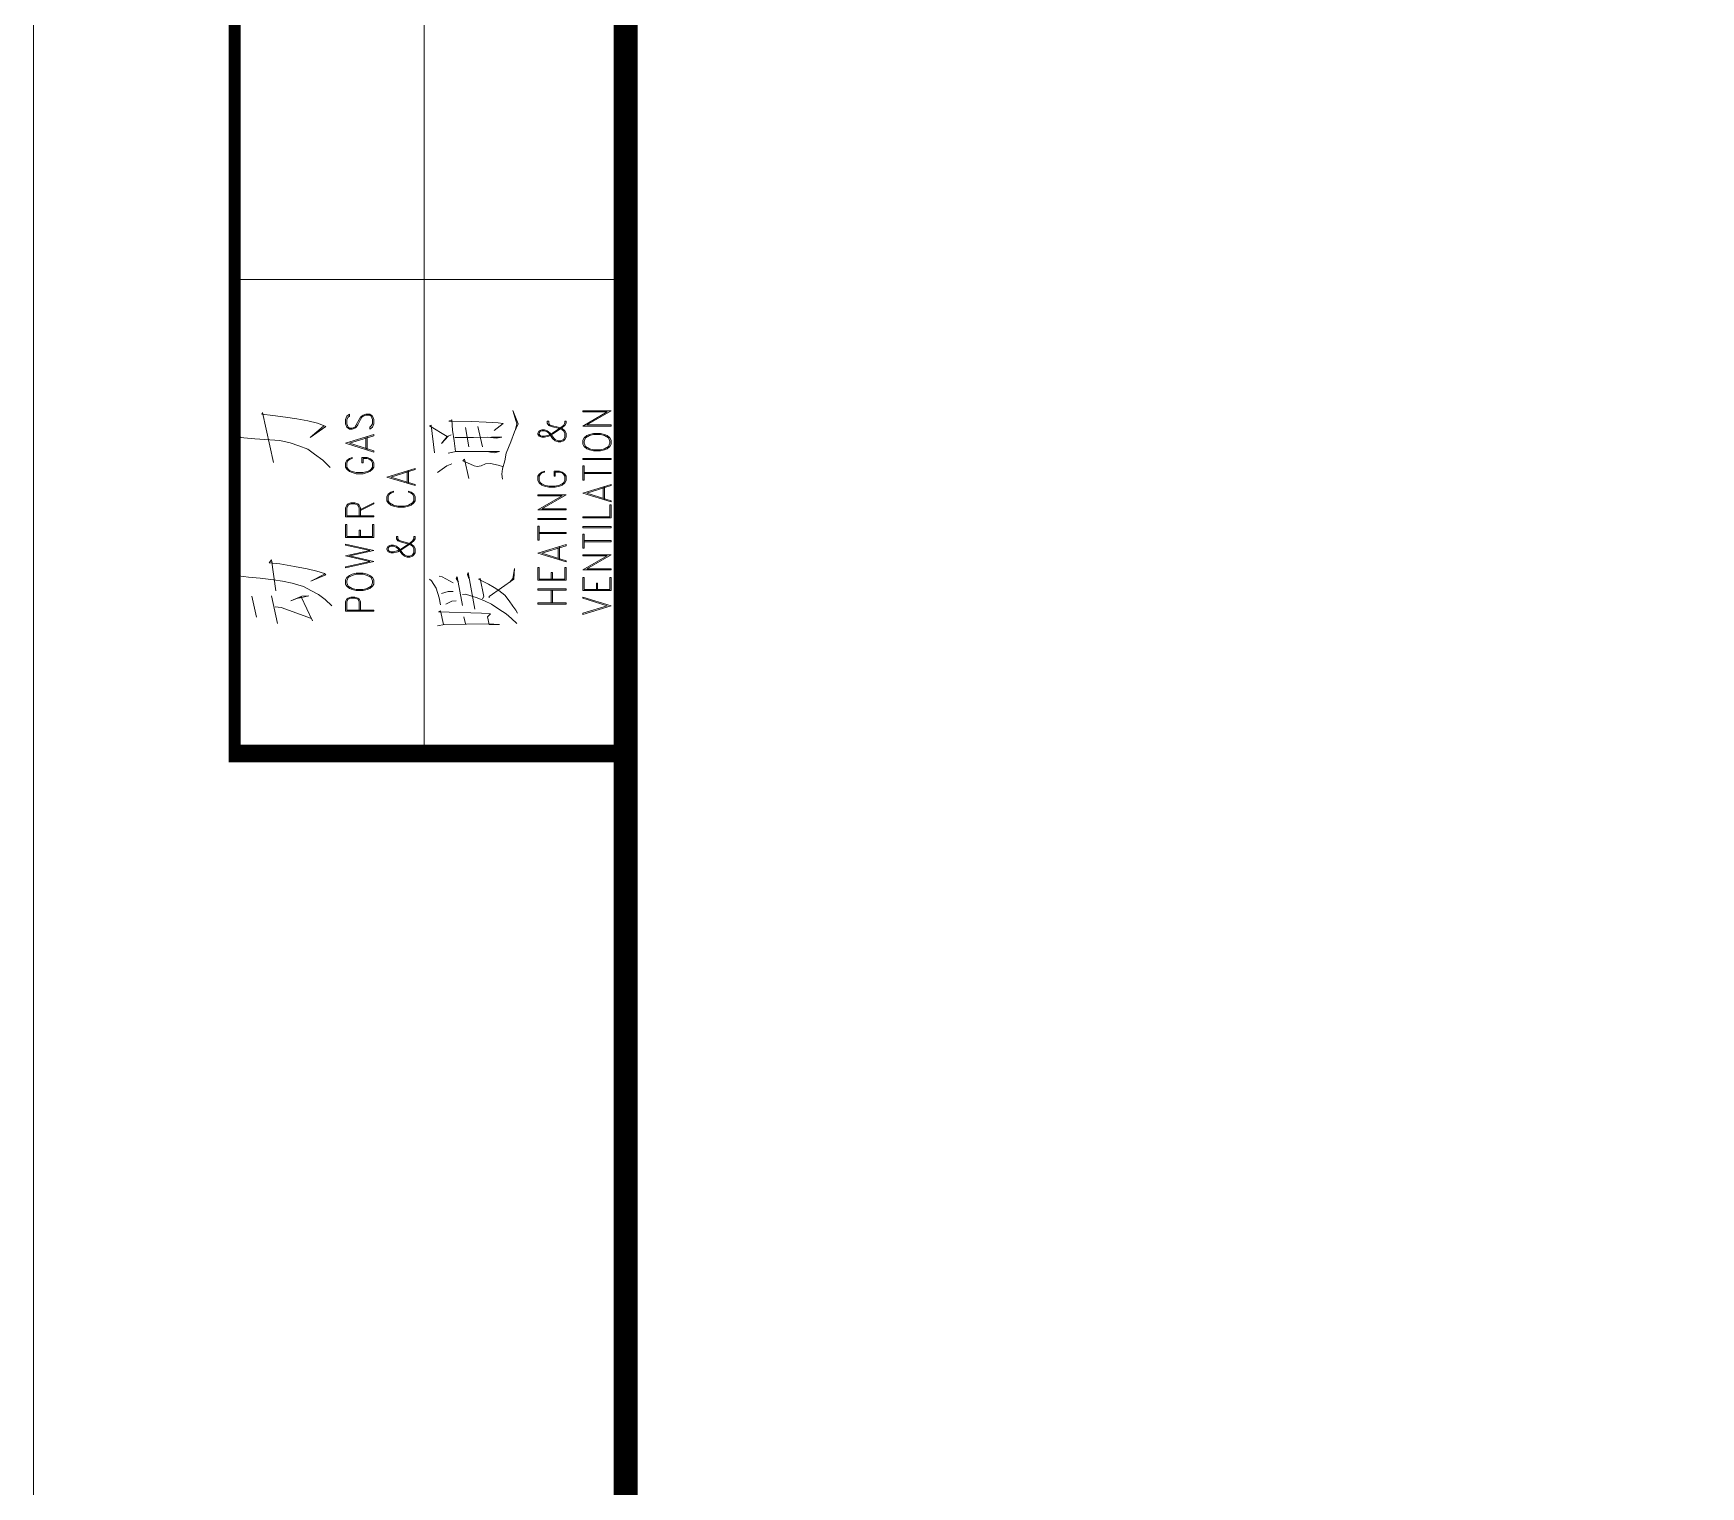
# Model space of a CAD drawing. Extents: x 1332633 to 1595679, y 264824 to 640777.
# Drawn here: x 1338833 to 1342352, y 496949 to 500016 of the extents above; entities that cross this region are included whole.
import ezdxf
from ezdxf.enums import TextEntityAlignment as Align

# ---------------------------------------------------------------- set-up
doc = ezdxf.new("R2010")
doc.units = 0
doc.header["$LTSCALE"] = 1000
doc.header["$MEASUREMENT"] = 0
doc.layers.get('0').update_dxf_attribs({"linetype": 'CONTINUOUS'})
doc.layers.add('_公共_图框', color=4, linetype='CONTINUOUS', lineweight=5)
doc.styles.add('图框文字', font='SIMKAI.TTF')

# ---------------------------------------------------------------- blocks, each defined once
blk = doc.blocks.new('vvxv')
at = {"layer": '_公共_图框'}
for p, q in [((-62175, 28600), (-62175, 17600)), ((-61750, 18600), (-62575, 18600)), ((-62516.7, 18319.8), (-62517.9, 18316)), ((-62517.9, 18316), (-62494.6, 18313.5)), ((-62492.9, 18213.9), (-62516.7, 18319.8)), ((-62494.6, 18313.5), (-62467.9, 18309.7)), ((-62467.9, 18309.7), (-62444.2, 18305.9)), ((-62444.2, 18305.9), (-62420.5, 18302)), ((-62420.5, 18302), (-62400.2, 18297)), ((-62338.3, 18311.5), (-62341.2, 18304.6)), ((-62341.2, 18304.6), (-62341.2, 18295.6)), ((-62332.8, 18316), (-62338.3, 18311.5)), ((-62335.4, 18309.4), (-62338.3, 18304.6)), ((-62338.3, 18304.6), (-62338.3, 18295.6)), ((-62332.8, 18311.5), (-62335.4, 18309.4)), ((-62332.8, 18316), (-62332.8, 18311.5)), ((-62318.5, 18293.2), (-62312.6, 18304.6)), ((-62315.5, 18293.2), (-62309.7, 18304.6)), ((-62312.6, 18304.6), (-62309.7, 18309.4)), ((-62309.7, 18309.4), (-62304.1, 18313.9)), ((-62309.7, 18304.6), (-62307.1, 18309.4)), ((-62307.1, 18309.4), (-62304.1, 18311.5)), ((-62304.1, 18313.9), (-62298.3, 18316)), ((-62304.1, 18311.5), (-62298.3, 18313.9)), ((-62298.3, 18316), (-62289.8, 18316)), ((-62298.3, 18313.9), (-62289.8, 18313.9)), ((-62289.8, 18316), (-62284.3, 18311.5)), ((-62289.8, 18313.9), (-62286.9, 18311.5)), ((-62286.9, 18311.5), (-62284.3, 18304.6)), ((-62284.3, 18311.5), (-62281.3, 18304.6)), ((-62284.3, 18304.6), (-62284.3, 18295.6)), ((-62281.3, 18304.6), (-62281.3, 18295.6)), ((-62116.7, 18304.2), (-62123.1, 18301.6)), ((-62123.1, 18301.6), (-62074.4, 18300.4)), ((-62115.5, 18282.6), (-62116.7, 18304.2)), ((-62074.4, 18300.4), (-62044.3, 18299.1)), ((-62044.3, 18299.1), (-62019.3, 18297.8)), ((-62019.3, 18297.8), (-62008.3, 18296.5)), ((-61987.9, 18324.1), (-61979.9, 18295.3)), ((-61976.9, 18295.3), (-61987.9, 18324.1)), ((-61915.5, 18301.6), (-61915.5, 18297)), ((-61915.5, 18301.6), (-61912.5, 18301.6)), ((-61912.5, 18301.6), (-61912.5, 18297)), ((-61878.2, 18301.6), (-61875.7, 18301.6)), ((-61878.2, 18297), (-61878.2, 18301.6)), ((-61875.7, 18297), (-61875.7, 18301.6)), ((-61840.5, 18323.2), (-61780.3, 18323.2)), ((-61840.5, 18320.7), (-61840.5, 18323.2)), ((-61788.8, 18320.7), (-61840.5, 18320.7)), ((-61840.5, 18291), (-61788.8, 18320.7)), ((-61832, 18293.6), (-61780.3, 18323.2)), ((-62568.4, 18261.8), (-62562, 18268.2)), ((-62562, 18268.2), (-62563.7, 18266.9)), ((-62563.7, 18266.9), (-62532.3, 18264.3)), ((-62532.3, 18264.3), (-62501, 18261.8)), ((-62415.8, 18266.9), (-62387.5, 18291)), ((-62382.8, 18289.8), (-62415.8, 18266.9)), ((-62400.2, 18297), (-62387.5, 18291.9)), ((-62387.5, 18291.9), (-62382.8, 18289.8)), ((-62341.2, 18295.6), (-62338.3, 18288.7)), ((-62281.3, 18272.8), (-62341.2, 18254.5)), ((-62338.3, 18295.6), (-62335.4, 18288.7)), ((-62338.3, 18288.7), (-62332.8, 18284.2)), ((-62335.4, 18288.7), (-62332.8, 18286.3)), ((-62332.8, 18286.3), (-62326.9, 18286.3)), ((-62332.8, 18284.2), (-62326.9, 18284.2)), ((-62332.8, 18254.5), (-62281.3, 18270.4)), ((-62326.9, 18286.3), (-62321.4, 18288.7)), ((-62326.9, 18284.2), (-62321.4, 18286.3)), ((-62321.4, 18288.7), (-62318.5, 18293.2)), ((-62321.4, 18286.3), (-62318.5, 18288.7)), ((-62318.5, 18288.7), (-62315.5, 18293.2)), ((-62298.3, 18243.1), (-62298.3, 18265.9)), ((-62295.7, 18240.7), (-62295.7, 18268)), ((-62286.9, 18291.1), (-62289.8, 18288.7)), ((-62284.3, 18288.7), (-62289.8, 18284.2)), ((-62289.8, 18288.7), (-62289.8, 18284.2)), ((-62284.3, 18295.6), (-62286.9, 18291.1)), ((-62281.3, 18295.6), (-62284.3, 18288.7)), ((-62281.3, 18270.4), (-62281.3, 18272.8)), ((-62160.8, 18292.7), (-62164.2, 18291.5)), ((-62164.2, 18291.5), (-62126.5, 18268.6)), ((-62153.2, 18234.7), (-62160.8, 18292.7)), ((-62138.8, 18253.8), (-62124.8, 18269.9)), ((-62126.5, 18268.6), (-62138.8, 18253.8)), ((-62124.8, 18269.9), (-62118.4, 18272.4)), ((-62112.1, 18260.1), (-62115.5, 18282.6)), ((-62110.4, 18266.5), (-62071.4, 18266.5)), ((-62080.7, 18247.4), (-62088.3, 18287.6)), ((-62071.4, 18266.5), (-62033.3, 18267.7)), ((-62052.3, 18247.4), (-62061.7, 18290.2)), ((-62022.3, 18265.2), (-62041.3, 18267.7)), ((-62033.3, 18267.7), (-62032, 18267.7)), ((-62032, 18267.7), (-62011.2, 18267.7)), ((-62008.3, 18296.5), (-62027.3, 18281.3)), ((-62011.2, 18267.7), (-62022.3, 18265.2)), ((-61992.6, 18257.6), (-61984.6, 18278.7)), ((-61984.6, 18278.7), (-61976.9, 18295.3)), ((-61979.9, 18295.3), (-61983.3, 18281.3)), ((-61932.4, 18280.9), (-61935.4, 18276.2)), ((-61935.4, 18276.2), (-61935.4, 18274.1)), ((-61935.4, 18274.1), (-61932.4, 18269.4)), ((-61926.9, 18283), (-61932.4, 18280.9)), ((-61929.9, 18280.9), (-61932.4, 18276.2)), ((-61926.9, 18280.9), (-61932.4, 18278.7)), ((-61932.4, 18276.2), (-61932.4, 18274.1)), ((-61932.4, 18274.1), (-61929.9, 18269.4)), ((-61932.4, 18271.5), (-61926.9, 18269.4)), ((-61932.4, 18269.4), (-61926.9, 18267.3)), ((-61921, 18283), (-61926.9, 18283)), ((-61921, 18280.9), (-61926.9, 18280.9)), ((-61926.9, 18269.4), (-61921, 18269.4)), ((-61926.9, 18267.3), (-61921, 18267.3)), ((-61915.5, 18280.9), (-61921, 18283)), ((-61915.5, 18278.7), (-61921, 18280.9)), ((-61921, 18269.4), (-61912.5, 18271.5)), ((-61921, 18267.3), (-61912.5, 18269.4)), ((-61915.5, 18297), (-61912.5, 18292.3)), ((-61909.6, 18276.2), (-61915.5, 18280.9)), ((-61912.5, 18276.2), (-61915.5, 18278.7)), ((-61912.5, 18297), (-61909.6, 18292.3)), ((-61912.5, 18294.4), (-61907, 18292.3)), ((-61912.5, 18292.3), (-61907, 18290.2)), ((-61912.5, 18271.5), (-61904.1, 18276.2)), ((-61904.1, 18264.8), (-61912.5, 18276.2)), ((-61912.5, 18269.4), (-61904.1, 18274.1)), ((-61901.1, 18264.8), (-61909.6, 18276.2)), ((-61907, 18292.3), (-61889.7, 18287.6)), ((-61907, 18290.2), (-61889.7, 18285.5)), ((-61904.1, 18276.2), (-61887.1, 18287.6)), ((-61904.1, 18274.1), (-61887.1, 18285.5)), ((-61898.5, 18260.1), (-61904.1, 18264.8)), ((-61898.5, 18262.6), (-61901.1, 18264.8)), ((-61892.6, 18260.1), (-61898.5, 18262.6)), ((-61889.7, 18287.6), (-61884.1, 18285.5)), ((-61889.7, 18285.5), (-61884.1, 18283)), ((-61887.1, 18287.6), (-61881.2, 18292.3)), ((-61887.1, 18285.5), (-61878.2, 18292.3)), ((-61881.2, 18262.6), (-61887.1, 18260.1)), ((-61884.1, 18285.5), (-61878.2, 18280.9)), ((-61884.1, 18283), (-61881.2, 18280.9)), ((-61881.2, 18292.3), (-61878.2, 18297)), ((-61881.2, 18280.9), (-61878.2, 18276.2)), ((-61878.2, 18267.3), (-61881.2, 18262.6)), ((-61878.2, 18262.6), (-61881.2, 18260.1)), ((-61878.2, 18292.3), (-61875.7, 18297)), ((-61878.2, 18280.9), (-61875.7, 18276.2)), ((-61878.2, 18276.2), (-61878.2, 18267.3)), ((-61875.7, 18267.3), (-61878.2, 18262.6)), ((-61875.7, 18276.2), (-61875.7, 18267.3)), ((-61840.5, 18291), (-61780.3, 18291)), ((-61837.5, 18266), (-61840.5, 18261.4)), ((-61832, 18270.7), (-61837.5, 18266)), ((-61834.6, 18266), (-61837.5, 18259.3)), ((-61826.1, 18270.7), (-61834.6, 18266)), ((-61832, 18293.6), (-61780.3, 18293.6)), ((-61826.1, 18272.8), (-61832, 18270.7)), ((-61817.6, 18275.4), (-61826.1, 18272.8)), ((-61817.6, 18272.8), (-61826.1, 18270.7)), ((-61803.2, 18275.4), (-61817.6, 18275.4)), ((-61803.2, 18272.8), (-61817.6, 18272.8)), ((-61794.8, 18272.8), (-61803.2, 18275.4)), ((-61794.8, 18270.7), (-61803.2, 18272.8)), ((-61788.8, 18270.7), (-61794.8, 18272.8)), ((-61786.3, 18266), (-61794.8, 18270.7)), ((-61783.3, 18266), (-61788.8, 18270.7)), ((-61783.3, 18259.3), (-61786.3, 18266)), ((-61780.3, 18261.4), (-61783.3, 18266)), ((-61780.3, 18293.6), (-61780.3, 18291)), ((-62501, 18261.8), (-62480.2, 18260.5)), ((-62480.2, 18260.5), (-62458.2, 18255.4)), ((-62458.2, 18255.4), (-62439.6, 18249.1)), ((-62439.6, 18249.1), (-62420.5, 18241.9)), ((-62420.5, 18241.9), (-62406.5, 18231.7)), ((-62406.5, 18231.7), (-62389.1, 18219)), ((-62341.2, 18254.5), (-62281.3, 18236.2)), ((-62332.8, 18254.5), (-62281.3, 18238.4)), ((-62281.3, 18238.4), (-62281.3, 18236.2)), ((-62124.8, 18233.4), (-62107.4, 18237.2)), ((-62109.1, 18237.2), (-62112.1, 18260.1)), ((-62107.4, 18237.2), (-62036.7, 18237.2)), ((-62027.3, 18234.7), (-62043, 18237.2)), ((-62036.7, 18237.2), (-62016.3, 18237.2)), ((-62016.3, 18237.2), (-62027.3, 18234.7)), ((-62005.3, 18217.3), (-62001.9, 18233.4)), ((-62001.9, 18233.4), (-61992.6, 18257.6)), ((-61892.6, 18258), (-61898.5, 18260.1)), ((-61887.1, 18260.1), (-61892.6, 18260.1)), ((-61887.1, 18258), (-61892.6, 18258)), ((-61881.2, 18260.1), (-61887.1, 18258)), ((-61840.5, 18261.4), (-61840.5, 18252.5)), ((-61840.5, 18252.5), (-61840.5, 18252.5)), ((-61840.5, 18252.5), (-61837.5, 18247.8)), ((-61837.5, 18259.3), (-61837.5, 18254.6)), ((-61837.5, 18254.6), (-61837.5, 18254.6)), ((-61837.5, 18254.6), (-61834.6, 18247.8)), ((-61837.5, 18247.8), (-61832, 18243.2)), ((-61834.6, 18247.8), (-61826.1, 18243.2)), ((-61832, 18243.2), (-61826.1, 18241)), ((-61826.1, 18243.2), (-61817.6, 18241)), ((-61826.1, 18241), (-61817.6, 18238.5)), ((-61817.6, 18241), (-61803.2, 18241)), ((-61817.6, 18238.5), (-61803.2, 18238.5)), ((-61803.2, 18241), (-61794.8, 18243.2)), ((-61803.2, 18238.5), (-61794.8, 18241)), ((-61794.8, 18243.2), (-61786.3, 18247.8)), ((-61794.8, 18241), (-61788.8, 18243.2)), ((-61788.8, 18243.2), (-61783.3, 18247.8)), ((-61786.3, 18247.8), (-61783.3, 18254.6)), ((-61783.3, 18254.6), (-61783.3, 18259.3)), ((-61783.3, 18247.8), (-61780.3, 18252.5)), ((-61780.3, 18252.5), (-61780.3, 18261.4)), ((-62389.1, 18219), (-62381.1, 18211.4)), ((-62381.1, 18211.4), (-62373.5, 18203.8)), ((-62338.3, 18218), (-62341.2, 18213.4)), ((-62341.2, 18213.4), (-62341.2, 18204.2)), ((-62341.2, 18204.2), (-62338.3, 18199.7)), ((-62332.8, 18222.5), (-62338.3, 18218)), ((-62335.4, 18218), (-62338.3, 18213.4)), ((-62338.3, 18213.4), (-62338.3, 18204.2)), ((-62338.3, 18204.2), (-62335.4, 18199.7)), ((-62338.3, 18199.7), (-62332.8, 18195.2)), ((-62332.8, 18220.1), (-62335.4, 18218)), ((-62335.4, 18199.7), (-62332.8, 18197.3)), ((-62326.9, 18224.8), (-62332.8, 18222.5)), ((-62326.9, 18222.5), (-62332.8, 18220.1)), ((-62332.8, 18197.3), (-62326.9, 18195.2)), ((-62332.8, 18195.2), (-62326.9, 18192.8)), ((-62326.9, 18224.8), (-62326.9, 18222.5)), ((-62326.9, 18195.2), (-62318.5, 18192.8)), ((-62326.9, 18192.8), (-62318.5, 18190.4)), ((-62318.5, 18192.8), (-62304.1, 18192.8)), ((-62307.1, 18224.8), (-62307.1, 18213.4)), ((-62295.7, 18224.8), (-62307.1, 18224.8)), ((-62304.1, 18213.4), (-62307.1, 18213.4)), ((-62304.1, 18222.5), (-62304.1, 18213.4)), ((-62295.7, 18222.5), (-62304.1, 18222.5)), ((-62304.1, 18192.8), (-62295.7, 18195.2)), ((-62304.1, 18190.4), (-62295.7, 18192.8)), ((-62289.8, 18222.5), (-62295.7, 18224.8)), ((-62289.8, 18220.1), (-62295.7, 18222.5)), ((-62295.7, 18195.2), (-62289.8, 18197.3)), ((-62295.7, 18192.8), (-62289.8, 18195.2)), ((-62284.3, 18218), (-62289.8, 18222.5)), ((-62286.9, 18218), (-62289.8, 18220.1)), ((-62289.8, 18197.3), (-62286.9, 18199.7)), ((-62289.8, 18195.2), (-62284.3, 18199.7)), ((-62284.3, 18213.4), (-62286.9, 18218)), ((-62286.9, 18199.7), (-62284.3, 18204.2)), ((-62281.3, 18213.4), (-62284.3, 18218)), ((-62284.3, 18204.2), (-62284.3, 18213.4)), ((-62284.3, 18199.7), (-62281.3, 18204.2)), ((-62281.3, 18204.2), (-62281.3, 18213.4)), ((-62194, 18201.7), (-62253.9, 18183.4)), ((-62245.4, 18183.4), (-62194, 18199.5)), ((-62211.1, 18172.1), (-62211.1, 18194.9)), ((-62208.2, 18169.8), (-62208.2, 18197.2)), ((-62194, 18199.5), (-62194, 18201.7)), ((-62146.8, 18193.2), (-62127.7, 18207.1)), ((-62127.7, 18207.1), (-62116.7, 18211)), ((-62090, 18221.1), (-62093.4, 18217.3)), ((-62093.4, 18217.3), (-62083.7, 18213.5)), ((-62080.7, 18180.5), (-62090, 18221.1)), ((-62083.7, 18213.5), (-62069.7, 18207.1)), ((-62069.7, 18207.1), (-62063.4, 18205.9)), ((-62063.4, 18205.9), (-62055.3, 18207.1)), ((-62055.3, 18207.1), (-62046, 18211)), ((-62046, 18211), (-62035, 18212.2)), ((-62035, 18212.2), (-62019.3, 18208.4)), ((-62019.3, 18208.4), (-62010, 18205.9)), ((-62011.2, 18189.4), (-62010, 18200.8)), ((-62010, 18200.8), (-62005.3, 18217.3)), ((-61926.9, 18194), (-61932.4, 18189.4)), ((-61926.9, 18191.9), (-61929.9, 18189.4)), ((-61921, 18196.1), (-61926.9, 18194)), ((-61921, 18194), (-61926.9, 18191.9)), ((-61921, 18196.1), (-61921, 18194)), ((-61901.1, 18196.1), (-61901.1, 18185.1)), ((-61889.7, 18196.1), (-61901.1, 18196.1)), ((-61898.5, 18194), (-61898.5, 18185.1)), ((-61889.7, 18194), (-61898.5, 18194)), ((-61884.1, 18194), (-61889.7, 18196.1)), ((-61884.1, 18191.9), (-61889.7, 18194)), ((-61878.2, 18189.4), (-61884.1, 18194)), ((-61881.2, 18189.4), (-61884.1, 18191.9)), ((-61840.5, 18222.4), (-61780.3, 18222.4)), ((-61840.5, 18220.3), (-61840.5, 18222.4)), ((-61840.5, 18220.3), (-61780.3, 18220.3)), ((-61840.5, 18206.7), (-61837.5, 18206.7)), ((-61840.5, 18177.1), (-61840.5, 18206.7)), ((-61837.5, 18177.1), (-61837.5, 18206.7)), ((-61837.5, 18192.7), (-61780.3, 18192.7)), ((-61780.3, 18220.3), (-61780.3, 18222.4)), ((-61780.3, 18192.7), (-61780.3, 18190.6)), ((-62318.5, 18190.4), (-62304.1, 18190.4)), ((-62253.9, 18183.4), (-62194, 18165.2)), ((-62245.4, 18183.4), (-62194, 18167.4)), ((-62194, 18167.4), (-62194, 18165.2)), ((-62010, 18179.2), (-62011.2, 18189.4)), ((-61932.4, 18189.4), (-61935.4, 18185.1)), ((-61935.4, 18185.1), (-61935.4, 18175.8)), ((-61935.4, 18175.8), (-61932.4, 18171.1)), ((-61929.9, 18189.4), (-61932.4, 18185.1)), ((-61932.4, 18185.1), (-61932.4, 18175.8)), ((-61932.4, 18175.8), (-61929.9, 18171.1)), ((-61932.4, 18171.1), (-61926.9, 18166.5)), ((-61929.9, 18171.1), (-61926.9, 18169)), ((-61926.9, 18169), (-61921, 18166.5)), ((-61926.9, 18166.5), (-61921, 18164.4)), ((-61921, 18166.5), (-61912.5, 18164.4)), ((-61921, 18164.4), (-61912.5, 18162.2)), ((-61912.5, 18164.4), (-61898.5, 18164.4)), ((-61912.5, 18162.2), (-61898.5, 18162.2)), ((-61898.5, 18185.1), (-61901.1, 18185.1)), ((-61898.5, 18164.4), (-61889.7, 18166.5)), ((-61898.5, 18162.2), (-61889.7, 18164.4)), ((-61889.7, 18166.5), (-61884.1, 18169)), ((-61889.7, 18164.4), (-61884.1, 18166.5)), ((-61884.1, 18169), (-61881.2, 18171.1)), ((-61884.1, 18166.5), (-61878.2, 18171.1)), ((-61878.2, 18185.1), (-61881.2, 18189.4)), ((-61881.2, 18171.1), (-61878.2, 18175.8)), ((-61875.7, 18185.1), (-61878.2, 18189.4)), ((-61878.2, 18175.8), (-61878.2, 18185.1)), ((-61878.2, 18171.1), (-61875.7, 18175.8)), ((-61875.7, 18175.8), (-61875.7, 18185.1)), ((-61840.5, 18177.1), (-61837.5, 18177.1)), ((-61780.3, 18167.7), (-61840.5, 18149.5)), ((-61837.5, 18190.6), (-61780.3, 18190.6)), ((-61832, 18149.5), (-61780.3, 18165.6)), ((-61797.7, 18138.1), (-61797.7, 18161)), ((-61794.8, 18136), (-61794.8, 18163.1)), ((-61780.3, 18165.6), (-61780.3, 18167.7)), ((-62341.2, 18117.5), (-62338.3, 18124.1)), ((-62338.3, 18124.1), (-62335.4, 18126.5)), ((-62338.3, 18117.5), (-62335.4, 18124.1)), ((-62335.4, 18126.5), (-62329.9, 18128.9)), ((-62335.4, 18124.1), (-62329.9, 18126.5)), ((-62329.9, 18128.9), (-62321.4, 18128.9)), ((-62329.9, 18126.5), (-62321.4, 18126.5)), ((-62321.4, 18128.9), (-62315.5, 18126.5)), ((-62321.4, 18126.5), (-62315.5, 18124.1)), ((-62315.5, 18126.5), (-62312.6, 18124.1)), ((-62315.5, 18124.1), (-62312.6, 18117.5)), ((-62312.6, 18124.1), (-62309.7, 18117.5)), ((-62281.3, 18128.9), (-62309.7, 18115.1)), ((-62309.7, 18112.7), (-62281.3, 18126.5)), ((-62281.3, 18126.5), (-62281.3, 18128.9)), ((-62251.1, 18146.9), (-62253.9, 18142.4)), ((-62253.9, 18142.4), (-62253.9, 18133.3)), ((-62253.9, 18133.3), (-62251.1, 18128.6)), ((-62245.4, 18151.5), (-62251.1, 18146.9)), ((-62248.3, 18146.9), (-62251.1, 18142.4)), ((-62251.1, 18142.4), (-62251.1, 18133.3)), ((-62251.1, 18133.3), (-62248.3, 18128.6)), ((-62251.1, 18128.6), (-62245.4, 18124.1)), ((-62245.4, 18149.2), (-62248.3, 18146.9)), ((-62248.3, 18128.6), (-62239.7, 18124.1)), ((-62239.7, 18153.8), (-62245.4, 18151.5)), ((-62239.7, 18151.5), (-62245.4, 18149.2)), ((-62245.4, 18124.1), (-62239.7, 18121.8)), ((-62239.7, 18153.8), (-62239.7, 18151.5)), ((-62239.7, 18124.1), (-62231.1, 18121.8)), ((-62239.7, 18121.8), (-62231.1, 18119.5)), ((-62231.1, 18121.8), (-62216.8, 18121.8)), ((-62216.8, 18121.8), (-62208.2, 18124.1)), ((-62216.8, 18119.5), (-62208.2, 18121.8)), ((-62208.2, 18151.5), (-62208.2, 18153.8)), ((-62202.6, 18151.5), (-62208.2, 18153.8)), ((-62202.6, 18149.2), (-62208.2, 18151.5)), ((-62208.2, 18124.1), (-62199.7, 18128.6)), ((-62208.2, 18121.8), (-62202.6, 18124.1)), ((-62196.9, 18146.9), (-62202.6, 18151.5)), ((-62199.7, 18146.9), (-62202.6, 18149.2)), ((-62202.6, 18124.1), (-62196.9, 18128.6)), ((-62196.9, 18142.4), (-62199.7, 18146.9)), ((-62199.7, 18128.6), (-62196.9, 18133.3)), ((-62194, 18142.4), (-62196.9, 18146.9)), ((-62196.9, 18133.3), (-62196.9, 18142.4)), ((-62196.9, 18128.6), (-62194, 18133.3)), ((-62194, 18133.3), (-62194, 18142.4)), ((-61935.4, 18146.1), (-61875.7, 18146.1)), ((-61935.4, 18143.6), (-61935.4, 18146.1)), ((-61884.1, 18143.6), (-61935.4, 18143.6)), ((-61935.4, 18113.9), (-61884.1, 18143.6)), ((-61926.9, 18116.5), (-61875.7, 18146.1)), ((-61840.5, 18149.5), (-61780.3, 18131.3)), ((-61832, 18149.5), (-61780.3, 18133.4)), ((-61783.3, 18124.5), (-61780.3, 18124.5)), ((-61783.3, 18099.1), (-61783.3, 18124.5)), ((-61780.3, 18133.4), (-61780.3, 18131.3)), ((-61780.3, 18124.5), (-61780.3, 18097)), ((-62341.2, 18099.2), (-62341.2, 18117.5)), ((-62341.2, 18099.2), (-62281.3, 18099.2)), ((-62338.3, 18101.3), (-62338.3, 18117.5)), ((-62338.3, 18101.3), (-62281.3, 18101.3)), ((-62312.6, 18117.5), (-62312.6, 18101.3)), ((-62309.7, 18117.5), (-62309.7, 18101.3)), ((-62281.3, 18101.3), (-62281.3, 18099.2)), ((-62231.1, 18119.5), (-62216.8, 18119.5)), ((-61935.4, 18113.9), (-61875.7, 18113.9)), ((-61935.4, 18095.7), (-61875.7, 18095.7)), ((-61935.4, 18093.6), (-61935.4, 18095.7)), ((-61935.4, 18093.6), (-61875.7, 18093.6)), ((-61926.9, 18116.5), (-61875.7, 18116.5)), ((-61875.7, 18116.5), (-61875.7, 18113.9)), ((-61875.7, 18093.6), (-61875.7, 18095.7)), ((-61840.5, 18099.1), (-61783.3, 18099.1)), ((-61840.5, 18097), (-61840.5, 18099.1)), ((-61780.3, 18097), (-61840.5, 18097)), ((-61780.3, 18097), (-61780.3, 18097)), ((-62338.3, 18083), (-62341.2, 18083)), ((-62341.2, 18055.7), (-62341.2, 18083)), ((-62341.2, 18055.7), (-62281.3, 18055.7)), ((-62338.3, 18057.9), (-62338.3, 18083)), ((-62338.3, 18057.9), (-62284.3, 18057.9)), ((-62312.6, 18071.6), (-62309.7, 18071.6)), ((-62312.6, 18057.9), (-62312.6, 18071.6)), ((-62309.7, 18071.6), (-62309.7, 18057.9)), ((-62284.3, 18083), (-62281.3, 18083)), ((-62284.3, 18057.9), (-62284.3, 18083)), ((-62281.3, 18083), (-62281.3, 18055.7)), ((-62233.9, 18057.8), (-62231.1, 18057.8)), ((-62233.9, 18057.8), (-62233.9, 18053.3)), ((-62233.9, 18053.3), (-62231.1, 18048.7)), ((-62231.1, 18057.8), (-62231.1, 18053.3)), ((-62231.1, 18053.3), (-62228.2, 18048.7)), ((-62199.7, 18048.7), (-62196.9, 18053.3)), ((-62196.9, 18057.8), (-62194, 18057.8)), ((-62196.9, 18053.3), (-62196.9, 18057.8)), ((-62196.9, 18048.7), (-62194, 18053.3)), ((-62194, 18053.3), (-62194, 18057.8)), ((-61935.4, 18079.6), (-61932.4, 18079.6)), ((-61935.4, 18050), (-61935.4, 18079.6)), ((-61932.4, 18050), (-61932.4, 18079.6)), ((-61932.4, 18066.1), (-61875.7, 18066.1)), ((-61932.4, 18064), (-61875.7, 18064)), ((-61875.7, 18066.1), (-61875.7, 18064)), ((-61840.5, 18078.8), (-61780.3, 18078.8)), ((-61840.5, 18076.2), (-61840.5, 18078.8)), ((-61840.5, 18076.2), (-61780.3, 18076.2)), ((-61840.5, 18062.7), (-61837.5, 18062.7)), ((-61840.5, 18033), (-61840.5, 18062.7)), ((-61837.5, 18033), (-61837.5, 18062.7)), ((-61780.3, 18076.2), (-61780.3, 18078.8)), ((-62341.2, 18042), (-62281.3, 18028.2)), ((-62341.2, 18042), (-62341.2, 18039.6)), ((-62341.2, 18039.6), (-62289.8, 18028.2)), ((-62341.2, 18016.8), (-62289.8, 18028.2)), ((-62289.8, 18005.4), (-62341.2, 18016.8)), ((-62332.8, 18016.8), (-62281.3, 18028.2)), ((-62281.3, 18005.4), (-62332.8, 18016.8)), ((-62251.1, 18037.3), (-62253.9, 18032.7)), ((-62253.9, 18032.7), (-62253.9, 18030.4)), ((-62253.9, 18030.4), (-62251.1, 18025.8)), ((-62245.4, 18039.5), (-62251.1, 18037.3)), ((-62248.3, 18037.3), (-62251.1, 18032.7)), ((-62245.4, 18037.3), (-62251.1, 18035)), ((-62251.1, 18032.7), (-62251.1, 18030.4)), ((-62251.1, 18030.4), (-62248.3, 18025.8)), ((-62251.1, 18028.2), (-62245.4, 18025.8)), ((-62251.1, 18025.8), (-62245.4, 18023.5)), ((-62239.7, 18039.5), (-62245.4, 18039.5)), ((-62239.7, 18037.3), (-62245.4, 18037.3)), ((-62245.4, 18025.8), (-62239.7, 18025.8)), ((-62245.4, 18023.5), (-62239.7, 18023.5)), ((-62233.9, 18037.3), (-62239.7, 18039.5)), ((-62233.9, 18035), (-62239.7, 18037.3)), ((-62239.7, 18025.8), (-62231.1, 18028.2)), ((-62239.7, 18023.5), (-62231.1, 18025.8)), ((-62228.2, 18032.7), (-62233.9, 18037.3)), ((-62231.1, 18032.7), (-62233.9, 18035)), ((-62231.1, 18051), (-62225.4, 18048.7)), ((-62231.1, 18048.7), (-62225.4, 18046.4)), ((-62231.1, 18028.2), (-62222.6, 18032.7)), ((-62222.6, 18021.3), (-62231.1, 18032.7)), ((-62231.1, 18025.8), (-62222.6, 18030.4)), ((-62219.7, 18021.3), (-62228.2, 18032.7)), ((-62225.4, 18048.7), (-62208.2, 18044.1)), ((-62225.4, 18046.4), (-62208.2, 18041.8)), ((-62222.6, 18032.7), (-62205.4, 18044.1)), ((-62222.6, 18030.4), (-62205.4, 18041.8)), ((-62216.8, 18016.7), (-62222.6, 18021.3)), ((-62216.8, 18019), (-62219.7, 18021.3)), ((-62211.1, 18016.7), (-62216.8, 18019)), ((-62211.1, 18014.4), (-62216.8, 18016.7)), ((-62205.4, 18016.7), (-62211.1, 18016.7)), ((-62208.2, 18044.1), (-62202.6, 18041.8)), ((-62208.2, 18041.8), (-62202.6, 18039.5)), ((-62205.4, 18044.1), (-62199.7, 18048.7)), ((-62205.4, 18041.8), (-62196.9, 18048.7)), ((-62199.7, 18019), (-62205.4, 18016.7)), ((-62199.7, 18016.7), (-62205.4, 18014.4)), ((-62202.6, 18041.8), (-62196.9, 18037.3)), ((-62202.6, 18039.5), (-62199.7, 18037.3)), ((-62199.7, 18037.3), (-62196.9, 18032.7)), ((-62196.9, 18023.5), (-62199.7, 18019)), ((-62196.9, 18019), (-62199.7, 18016.7)), ((-62196.9, 18037.3), (-62194, 18032.7)), ((-62196.9, 18032.7), (-62196.9, 18023.5)), ((-62194, 18023.5), (-62196.9, 18019)), ((-62194, 18032.7), (-62194, 18023.5)), ((-61935.4, 18050), (-61932.4, 18050)), ((-61875.7, 18041.1), (-61935.4, 18022.9)), ((-61935.4, 18022.9), (-61875.7, 18004.2)), ((-61926.9, 18022.9), (-61875.7, 18038.5)), ((-61926.9, 18022.9), (-61875.7, 18006.8)), ((-61892.6, 18011.4), (-61892.6, 18034.3)), ((-61889.7, 18008.9), (-61889.7, 18036.4)), ((-61875.7, 18038.5), (-61875.7, 18041.1)), ((-61840.5, 18033), (-61837.5, 18033)), ((-61840.5, 18019.5), (-61780.3, 18019.5)), ((-61840.5, 18016.9), (-61840.5, 18019.5)), ((-61788.8, 18016.9), (-61840.5, 18016.9)), ((-61840.5, 17987.3), (-61788.8, 18016.9)), ((-61837.5, 18049.1), (-61780.3, 18049.1)), ((-61837.5, 18046.6), (-61780.3, 18046.6)), ((-61832, 17989.4), (-61780.3, 18019.5)), ((-61780.3, 18049.1), (-61780.3, 18046.6)), ((-62497.6, 18008.9), (-62502.3, 18002.5)), ((-62502.3, 18002.5), (-62480.2, 18000)), ((-62488.3, 17943.2), (-62497.6, 18008.9)), ((-62480.2, 18000), (-62448.9, 17994.9)), ((-62448.9, 17994.9), (-62422.2, 17989.8)), ((-62422.2, 17989.8), (-62401.9, 17984.7)), ((-62401.9, 17984.7), (-62385.8, 17979.6)), ((-62341.2, 17994), (-62289.8, 18005.4)), ((-62281.3, 18005.4), (-62341.2, 17991.6)), ((-62341.2, 17991.6), (-62341.2, 17994)), ((-62205.4, 18014.4), (-62211.1, 18014.4)), ((-62082.4, 17981.8), (-62083.7, 17977.9)), ((-62068, 17904.7), (-62082.4, 17981.8)), ((-61984.6, 17990.7), (-61987.9, 17969.1)), ((-61986.2, 17967.8), (-61984.6, 17990.7)), ((-61932.4, 17992.8), (-61935.4, 17992.8)), ((-61935.4, 17965.7), (-61935.4, 17992.8)), ((-61932.4, 17967.8), (-61932.4, 17992.8)), ((-61907, 17981.8), (-61904.1, 17981.8)), ((-61907, 17967.8), (-61907, 17981.8)), ((-61904.1, 17981.8), (-61904.1, 17967.8)), ((-61878.2, 17992.8), (-61875.7, 17992.8)), ((-61878.2, 17967.8), (-61878.2, 17992.8)), ((-61875.7, 18006.8), (-61875.7, 18004.2)), ((-61875.7, 17992.8), (-61875.7, 17965.7)), ((-61840.5, 17987.3), (-61780.3, 17987.3)), ((-61832, 17989.4), (-61780.3, 17989.4)), ((-61780.3, 17989.4), (-61780.3, 17987.3)), ((-62546.3, 17972), (-62567.1, 17974.6)), ((-62521.3, 17969.9), (-62546.3, 17972)), ((-62492.9, 17966.1), (-62521.3, 17969.9)), ((-62473.9, 17963.5), (-62492.9, 17966.1)), ((-62453.5, 17959.7), (-62473.9, 17963.5)), ((-62429.8, 17952.1), (-62453.5, 17959.7)), ((-62412.9, 17943.2), (-62429.8, 17952.1)), ((-62414.1, 17963.5), (-62385.8, 17978.4)), ((-62382.8, 17977.1), (-62414.1, 17963.5)), ((-62385.8, 17979.6), (-62382.8, 17977.1)), ((-62338.3, 17971.2), (-62341.2, 17966.7)), ((-62341.2, 17966.7), (-62341.2, 17957.4)), ((-62341.2, 17957.4), (-62341.2, 17957.4)), ((-62341.2, 17957.4), (-62338.3, 17952.9)), ((-62332.8, 17975.7), (-62338.3, 17971.2)), ((-62335.4, 17971.2), (-62338.3, 17964.3)), ((-62338.3, 17964.3), (-62338.3, 17959.8)), ((-62338.3, 17959.8), (-62338.3, 17959.8)), ((-62338.3, 17959.8), (-62335.4, 17952.9)), ((-62338.3, 17952.9), (-62332.8, 17948.4)), ((-62326.9, 17975.7), (-62335.4, 17971.2)), ((-62335.4, 17952.9), (-62326.9, 17948.4)), ((-62326.9, 17978.1), (-62332.8, 17975.7)), ((-62332.8, 17948.4), (-62326.9, 17946)), ((-62318.5, 17980.2), (-62326.9, 17978.1)), ((-62318.5, 17978.1), (-62326.9, 17975.7)), ((-62326.9, 17948.4), (-62318.5, 17946)), ((-62326.9, 17946), (-62318.5, 17943.6)), ((-62304.1, 17980.2), (-62318.5, 17980.2)), ((-62304.1, 17978.1), (-62318.5, 17978.1)), ((-62318.5, 17946), (-62304.1, 17946)), ((-62295.7, 17978.1), (-62304.1, 17980.2)), ((-62295.7, 17975.7), (-62304.1, 17978.1)), ((-62304.1, 17946), (-62295.7, 17948.4)), ((-62304.1, 17943.6), (-62295.7, 17946)), ((-62289.8, 17975.7), (-62295.7, 17978.1)), ((-62286.9, 17971.2), (-62295.7, 17975.7)), ((-62295.7, 17948.4), (-62286.9, 17952.9)), ((-62295.7, 17946), (-62289.8, 17948.4)), ((-62284.3, 17971.2), (-62289.8, 17975.7)), ((-62289.8, 17948.4), (-62284.3, 17952.9)), ((-62284.3, 17964.3), (-62286.9, 17971.2)), ((-62286.9, 17952.9), (-62284.3, 17959.8)), ((-62281.3, 17966.7), (-62284.3, 17971.2)), ((-62284.3, 17959.8), (-62284.3, 17964.3)), ((-62284.3, 17952.9), (-62281.3, 17957.4)), ((-62281.3, 17957.4), (-62281.3, 17966.7)), ((-62164.2, 17967.8), (-62159.5, 17964)), ((-62159.5, 17964), (-62149.8, 17948.7)), ((-62149.8, 17948.7), (-62143.4, 17928.8)), ((-62143.4, 17974.1), (-62137.5, 17972.9)), ((-62137.5, 17972.9), (-62113.8, 17960.2)), ((-62105.7, 17972.9), (-62107.4, 17969.1)), ((-62107.4, 17969.1), (-62102.8, 17961.4)), ((-62094.7, 17912.3), (-62105.7, 17972.9)), ((-62083.7, 17977.9), (-62080.7, 17969.1)), ((-62057, 17969.1), (-62060.4, 17967.8)), ((-62060.4, 17967.8), (-62039.6, 17957.6)), ((-62049.4, 17931.3), (-62057, 17969.1)), ((-62039.6, 17957.6), (-62027.3, 17950)), ((-62038.4, 17931.3), (-61986.2, 17967.8)), ((-62027.3, 17950), (-62017.6, 17944.1)), ((-61987.9, 17969.1), (-61994.3, 17961.4)), ((-61935.4, 17965.7), (-61875.7, 17965.7)), ((-61935.4, 17947.4), (-61935.4, 17947.4)), ((-61875.7, 17947.4), (-61935.4, 17947.4)), ((-61935.4, 17947.4), (-61935.4, 17944.9)), ((-61932.4, 17967.8), (-61878.2, 17967.8)), ((-61875.7, 17944.9), (-61875.7, 17947.4)), ((-61837.5, 17971.2), (-61840.5, 17971.2)), ((-61840.5, 17944.1), (-61840.5, 17971.2)), ((-61837.5, 17946.2), (-61837.5, 17971.2)), ((-61837.5, 17946.2), (-61783.3, 17946.2)), ((-61811.7, 17959.7), (-61809.2, 17959.7)), ((-61811.7, 17946.2), (-61811.7, 17959.7)), ((-61809.2, 17959.7), (-61809.2, 17946.2)), ((-61783.3, 17971.2), (-61780.3, 17971.2)), ((-61783.3, 17946.2), (-61783.3, 17971.2)), ((-61780.3, 17971.2), (-61780.3, 17944.1)), ((-62529, 17887.7), (-62538.7, 17931.8)), ((-62484.9, 17874.2), (-62497.6, 17933)), ((-62456.9, 17922), (-62433.2, 17931.8)), ((-62434.9, 17930.5), (-62456.9, 17922)), ((-62418.8, 17933), (-62439.6, 17928)), ((-62411.2, 17880.1), (-62434.9, 17930.5)), ((-62433.2, 17931.8), (-62418.8, 17933)), ((-62398.5, 17935.6), (-62412.9, 17943.2)), ((-62384.5, 17924.6), (-62398.5, 17935.6)), ((-62370.1, 17911.9), (-62384.5, 17924.6)), ((-62341.2, 17920.8), (-62338.3, 17925.3)), ((-62341.2, 17900.4), (-62341.2, 17920.8)), ((-62338.3, 17925.3), (-62335.4, 17927.7)), ((-62338.3, 17920.8), (-62335.4, 17925.3)), ((-62338.3, 17902.5), (-62338.3, 17920.8)), ((-62335.4, 17927.7), (-62329.9, 17930.1)), ((-62335.4, 17925.3), (-62329.9, 17927.7)), ((-62329.9, 17930.1), (-62321.4, 17930.1)), ((-62329.9, 17927.7), (-62321.4, 17927.7)), ((-62321.4, 17930.1), (-62315.5, 17927.7)), ((-62321.4, 17927.7), (-62315.5, 17925.3)), ((-62318.5, 17943.6), (-62304.1, 17943.6)), ((-62315.5, 17927.7), (-62312.6, 17925.3)), ((-62315.5, 17925.3), (-62312.6, 17920.8)), ((-62312.6, 17925.3), (-62309.7, 17920.8)), ((-62312.6, 17920.8), (-62312.6, 17902.5)), ((-62309.7, 17920.8), (-62309.7, 17902.5)), ((-62143.4, 17928.8), (-62140.5, 17913.6)), ((-62138.8, 17937.7), (-62124.8, 17941.5)), ((-62129.4, 17914.8), (-62116.7, 17921.2)), ((-62124.8, 17941.5), (-62120.1, 17941.5)), ((-62120.1, 17941.5), (-62113.8, 17941.5)), ((-62116.7, 17921.2), (-62107.4, 17922.4)), ((-62094.7, 17935.2), (-62088.3, 17936.4)), ((-62088.3, 17936.4), (-62063.4, 17928.8)), ((-62063.4, 17928.8), (-62047.7, 17922.4)), ((-62052.3, 17926.3), (-62049.4, 17931.3)), ((-62047.7, 17922.4), (-62033.3, 17914.8)), ((-62038.4, 17928.8), (-62038.4, 17931.3)), ((-62033.3, 17914.8), (-62017.6, 17904.7)), ((-62017.6, 17944.1), (-62005.3, 17933.9)), ((-62005.3, 17933.9), (-61995.6, 17922.4)), ((-61995.6, 17922.4), (-61987.9, 17911)), ((-61987.9, 17911), (-61981.6, 17902.1)), ((-61935.4, 17944.9), (-61875.7, 17944.9)), ((-61935.4, 17917.8), (-61875.7, 17917.8)), ((-61935.4, 17915.2), (-61935.4, 17917.8)), ((-61875.7, 17915.2), (-61935.4, 17915.2)), ((-61907, 17917.8), (-61907, 17944.9)), ((-61904.1, 17917.8), (-61904.1, 17944.9)), ((-61875.7, 17917.8), (-61875.7, 17915.2)), ((-61875.7, 17915.2), (-61875.7, 17915.2)), ((-61840.5, 17944.1), (-61780.3, 17944.1)), ((-61840.5, 17930.1), (-61780.3, 17911.9)), ((-61840.5, 17930.1), (-61840.5, 17928)), ((-61840.5, 17928), (-61788.8, 17911.9)), ((-61840.5, 17895.8), (-61788.8, 17911.9)), ((-61780.3, 17911.9), (-61840.5, 17893.6)), ((-62490, 17909.3), (-62477.3, 17908)), ((-62477.3, 17908), (-62412.9, 17885.2)), ((-62412.9, 17885.2), (-62411.2, 17880.1)), ((-62341.2, 17900.4), (-62281.3, 17900.4)), ((-62338.3, 17902.5), (-62281.3, 17902.5)), ((-62281.3, 17902.5), (-62281.3, 17900.4)), ((-62145.1, 17898.7), (-62140.5, 17901.3)), ((-62054, 17896.2), (-62145.1, 17898.7)), ((-62140.5, 17901.3), (-62134.1, 17872)), ((-62088.3, 17873.3), (-62091.7, 17888.6)), ((-62035, 17894.9), (-62054, 17896.2)), ((-62041.3, 17888.6), (-62035, 17894.9)), ((-62038.4, 17872), (-62041.3, 17888.6)), ((-62017.6, 17904.7), (-62001.9, 17894.9)), ((-62001.9, 17894.9), (-61990.9, 17884.7)), ((-61990.9, 17884.7), (-61979.9, 17874.6)), ((-61981.6, 17902.1), (-61978.2, 17896.2)), ((-61840.5, 17893.6), (-61840.5, 17895.8)), ((-62146.8, 17869.5), (-62132.4, 17872)), ((-62132.4, 17872), (-62039.6, 17873.3)), ((-62039.6, 17873.3), (-62016.3, 17872)), ((-62016.3, 17872), (-62038.4, 17872))]:
    blk.add_line(p, q, dxfattribs=at)
blk.add_lwpolyline([(-63000, 0), (0, 0), (0, 29700), (-63000, 29700)], close=True, dxfattribs=at)
blk.add_lwpolyline([(-61750, 29200, 25, 25, 0), (-62575, 29200, 25, 25, 0), (-62575, 17600, 37.5, 37.5, 0), (-61750, 17600, 37.5, 37.5, 0)], format="xyseb", dxfattribs=at)
at = {"layer": '_公共_图框', "const_width": 50}
blk.add_lwpolyline([(-61750, 500), (-500, 500), (-500, 29200), (-61750, 29200)], close=True, dxfattribs=at)
at = {"layer": '_公共_图框', "style": '图框文字'}
for tag, height, p in [('建设单位', 250, (-2500, 19150)), ('合作单位', 250, (-2527, 16841.6)), ('项目名称', 250, (-2500, 15150)), ('项目编号', 250, (-2500, 13150)), ('建筑', 175, (-1300, 2800)), ('方案深化', 175, (-1300, 2450)), ('1:100', 175, (-1300, 2100)), ('20090705', 175, (-1300, 1750)), ('图号', 175, (-1300, 1225))]:
    blk.add_attdef(tag, text='', height=height, dxfattribs=at).set_placement(p, align=Align.MIDDLE_CENTER)

msp = doc.modelspace()

# ---------------------------------------------------------------- block references
msp.add_blockref('vvxv', (1401833.4, 480896.5))

doc.saveas('drawing.dxf')
